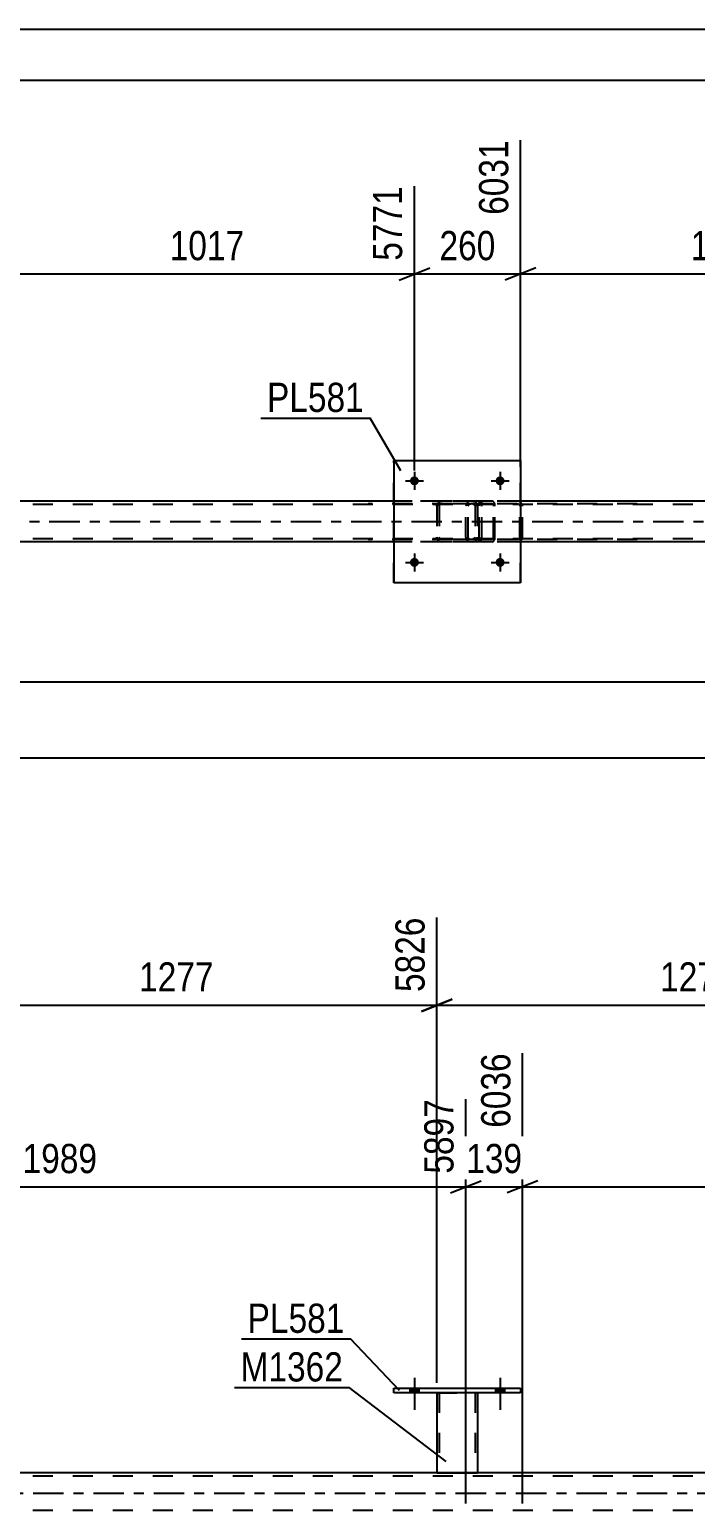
# Model space of a CAD drawing. Header units: millimetres. Extents: x 0 to 841, y 0 to 594.
# Drawn here: x 236.5 to 301.7, y 448.7 to 594 of the extents above; entities that cross this region are included whole.
import ezdxf

# ---------------------------------------------------------------- set-up
doc = ezdxf.new("R2010")
doc.units = ezdxf.units.MM
doc.linetypes.add('DXK_LINE_DOT2', pattern=[3.9198, 1.9599, -1.9599])
doc.linetypes.add('DXK_LINE_DOT3', pattern=[5.9187, 2.979, -0.9799, 0.9799, -0.9799])
doc.styles.add('Arial Narrow', font='ARIALN.TTF', dxfattribs={"height": 0.2})

# ---------------------------------------------------------------- blocks, each defined once
blk = doc.blocks.new('Unknown-272366259-1135')
at = {"color": 5, "linetype": 'Continuous'}
for p, q in [((841, 594), (0, 594)), ((836, 589), (5, 589))]:
    blk.add_line(p, q, dxfattribs=at)
blk = doc.blocks.new('Part-272366259-5084 - 5082')
at = {"color": 7, "linetype": 'DXK_LINE_DOT2'}
for p, q in [((281.82, 547.73), (269.67, 547.73)), ((279.73, 547.73), (279.54, 547.69)), ((280.55, 547.73), (280.55, 547.49)), ((281.93, 547.69), (281.82, 547.73)), ((281.82, 547.49), (269.67, 547.49)), ((279.26, 547.39), (279.23, 547.25)), ((279.23, 544.21), (279.23, 547.25)), ((279.27, 547.43), (279.26, 547.39)), ((279.48, 547.25), (279.5, 547.34)), ((279.48, 544.21), (279.48, 547.25)), ((279.5, 547.34), (279.56, 547.42)), ((279.56, 547.42), (279.64, 547.47)), ((279.64, 547.47), (279.73, 547.49)), ((281.82, 547.49), (281.88, 547.47)), ((281.88, 547.47), (281.92, 547.42)), ((281.92, 547.42), (281.95, 547.34)), ((282.02, 547.59), (281.93, 547.69)), ((281.95, 547.34), (281.96, 547.25)), ((281.96, 544.21), (281.96, 547.25)), ((282.07, 547.43), (282.02, 547.59)), ((282.1, 547.25), (282.07, 547.43)), ((282.1, 544.21), (282.1, 547.25)), ((281.82, 543.97), (269.67, 543.97)), ((281.82, 543.73), (269.67, 543.73)), ((279.23, 544.21), (279.24, 544.14)), ((279.24, 544.14), (279.27, 544.03)), ((279.5, 544.12), (279.48, 544.21)), ((279.56, 544.04), (279.5, 544.12)), ((279.54, 543.77), (279.73, 543.73)), ((279.64, 543.99), (279.56, 544.04)), ((279.73, 543.97), (279.64, 543.99)), ((280.55, 543.73), (280.55, 543.97)), ((281.88, 543.99), (281.82, 543.97)), ((281.82, 543.73), (281.93, 543.77)), ((281.92, 544.04), (281.88, 543.99)), ((281.92, 544.04), (281.93, 544.08)), ((281.93, 544.08), (281.95, 544.12)), ((281.93, 543.77), (282.02, 543.87)), ((281.95, 544.12), (281.96, 544.21)), ((282.02, 543.87), (282.07, 544.03)), ((282.07, 544.03), (282.1, 544.21))]:
    blk.add_line(p, q, dxfattribs=at)
for centre, start, end in [((279.72, 547.24), 111.1941, 156.1506), ((279.72, 544.23), 203.8494, 248.8059)]:
    blk.add_arc(centre, 0.492, start, end, dxfattribs=at)
blk = doc.blocks.new('Bolt-272366259-7776 - 5082')
at = {"linetype": 'Continuous'}
for points in [[(274.64, 549.73, -1), (273.76, 549.73, -1)], [(283.04, 549.73, -1), (282.16, 549.73, -1)]]:
    blk.add_hatch(color=1, dxfattribs=at).paths.add_polyline_path(points)
at = {"color": 1, "linetype": 'Continuous'}
for p, q in [((274.2, 550.61), (274.2, 548.85)), ((282.6, 550.61), (282.6, 548.85)), ((273.32, 549.73), (275.08, 549.73)), ((281.72, 549.73), (283.48, 549.73))]:
    blk.add_line(p, q, dxfattribs=at)
blk = doc.blocks.new('Part-272366259-5126 - 5082')
at = {"color": 7, "linetype": 'DXK_LINE_DOT2'}
for p, q in [((281.06, 547.73), (280.86, 547.69)), ((296.05, 547.73), (281.06, 547.73)), ((284.49, 547.69), (284.29, 547.73)), ((280.58, 547.39), (280.55, 547.25)), ((280.55, 544.21), (280.55, 547.25)), ((280.59, 547.43), (280.58, 547.39)), ((280.8, 547.25), (280.82, 547.34)), ((280.8, 544.21), (280.8, 547.25)), ((280.82, 547.34), (280.88, 547.42)), ((280.88, 547.42), (280.96, 547.47)), ((280.96, 547.47), (281.06, 547.49)), ((296.05, 547.49), (281.06, 547.49)), ((284.29, 547.49), (284.39, 547.47)), ((284.39, 547.47), (284.47, 547.42)), ((284.47, 547.42), (284.53, 547.34)), ((284.53, 547.34), (284.55, 547.25)), ((284.55, 544.21), (284.55, 547.25)), ((284.79, 547.34), (284.77, 547.43)), ((284.81, 547.25), (284.79, 547.34)), ((284.81, 544.21), (284.81, 547.25)), ((280.55, 544.21), (280.56, 544.14)), ((280.56, 544.14), (280.59, 544.03)), ((280.82, 544.12), (280.8, 544.21)), ((280.88, 544.04), (280.82, 544.12)), ((280.86, 543.77), (281.06, 543.73)), ((280.96, 543.99), (280.88, 544.04)), ((281.06, 543.97), (280.96, 543.99)), ((296.05, 543.97), (281.06, 543.97)), ((296.05, 543.73), (281.06, 543.73)), ((284.39, 543.99), (284.29, 543.97)), ((284.29, 543.73), (284.49, 543.77)), ((284.47, 544.04), (284.39, 543.99)), ((284.53, 544.12), (284.47, 544.04)), ((284.55, 544.21), (284.53, 544.12)), ((284.77, 544.03), (284.79, 544.14)), ((284.79, 544.14), (284.81, 544.21))]:
    blk.add_line(p, q, dxfattribs=at)
for centre, start, end in [((281.04, 547.23), 110.7583, 155.68), ((284.31, 547.23), 24.32, 69.2417), ((281.04, 544.23), 204.32, 249.2417), ((284.31, 544.23), 290.7583, 335.68)]:
    blk.add_arc(centre, 0.496, start, end, dxfattribs=at)
blk = doc.blocks.new('Part-272366259-5179 - 5082')
at = {"color": 2, "linetype": 'Continuous'}
for p, q in [((272.2, 547.73), (233.52, 547.73)), ((323.28, 547.73), (284.6, 547.73)), ((272.2, 543.73), (233.52, 543.73)), ((323.28, 543.73), (284.6, 543.73))]:
    blk.add_line(p, q, dxfattribs=at)
at = {"color": 7, "linetype": 'DXK_LINE_DOT2'}
for p, q in [((284.6, 547.73), (272.2, 547.73)), ((764.02, 547.41), (102.28, 547.41)), ((764.02, 544.05), (102.28, 544.05)), ((284.6, 543.73), (272.2, 543.73))]:
    blk.add_line(p, q, dxfattribs=at)
at = {"color": 7, "linetype": 'DXK_LINE_DOT3'}
blk.add_line((102.28, 545.73), (764.02, 545.73), dxfattribs=at)
blk = doc.blocks.new('Part-272366259-7745 - 5082')
at = {"color": 7, "linetype": 'DXK_LINE_DOT2'}
for p, q in [((276.7, 547.69), (276.88, 547.73)), ((276.88, 547.73), (276.7, 547.69)), ((279.92, 547.73), (276.88, 547.73)), ((279.92, 547.73), (280.11, 547.69)), ((280.11, 547.69), (279.92, 547.73)), ((276.4, 547.25), (276.44, 547.43)), ((276.44, 547.43), (276.4, 547.25)), ((276.4, 547.25), (276.4, 544.21)), ((276.64, 547.25), (276.66, 547.34)), ((276.64, 547.25), (276.64, 544.21)), ((276.66, 547.34), (276.71, 547.42)), ((276.71, 547.42), (276.79, 547.47)), ((276.79, 547.47), (276.88, 547.49)), ((279.92, 547.49), (276.88, 547.49)), ((279.92, 547.49), (280.01, 547.47)), ((280.01, 547.47), (280.09, 547.42)), ((280.09, 547.42), (280.14, 547.34)), ((280.14, 547.34), (280.16, 547.25)), ((280.16, 547.25), (280.16, 544.21)), ((280.37, 547.43), (280.4, 547.25)), ((280.4, 547.25), (280.37, 547.43)), ((280.4, 547.25), (280.4, 544.21)), ((276.44, 544.03), (276.4, 544.21)), ((276.4, 544.21), (276.44, 544.03)), ((276.66, 544.12), (276.64, 544.21)), ((276.71, 544.04), (276.66, 544.12)), ((276.88, 543.73), (276.7, 543.77)), ((276.7, 543.77), (276.88, 543.73)), ((276.79, 543.99), (276.71, 544.04)), ((276.88, 543.97), (276.79, 543.99)), ((279.92, 543.97), (276.88, 543.97)), ((279.92, 543.73), (276.88, 543.73)), ((280.01, 543.99), (279.92, 543.97)), ((280.11, 543.77), (279.92, 543.73)), ((279.92, 543.73), (280.11, 543.77)), ((280.09, 544.04), (280.01, 543.99)), ((280.14, 544.12), (280.09, 544.04)), ((280.16, 544.21), (280.14, 544.12)), ((280.4, 544.21), (280.37, 544.03)), ((280.37, 544.03), (280.4, 544.21))]:
    blk.add_line(p, q, dxfattribs=at)
at = {"color": 7, "linetype": 'DXK_LINE_DOT3'}
blk.add_line((278.4, 545.73), (278.4, 545.73), dxfattribs=at)
at = {"color": 7, "linetype": 'DXK_LINE_DOT2'}
for centre, start, end in [((276.88, 547.25), 112.5, 157.5), ((276.88, 547.25), 112.5, 157.5), ((279.92, 547.25), 22.5, 67.5), ((279.92, 547.25), 22.5, 67.5), ((276.88, 544.21), 202.5, 247.5), ((276.88, 544.21), 202.5, 247.5), ((279.92, 544.21), 292.5, 337.5), ((279.92, 544.21), 292.5, 337.5)]:
    blk.add_arc(centre, 0.48, start, end, dxfattribs=at)
blk = doc.blocks.new('Part-272366259-7746 - 5082')
at = {"color": 2, "linetype": 'Continuous'}
for p, q in [((272.2, 551.73), (272.2, 539.73)), ((272.2, 551.73), (284.6, 551.73)), ((284.6, 551.73), (284.6, 539.73)), ((284.6, 539.73), (272.2, 539.73))]:
    blk.add_line(p, q, dxfattribs=at)
at = {"color": 7, "linetype": 'DXK_LINE_DOT2'}
for p, q in [((272.2, 539.73), (272.2, 551.73)), ((284.6, 539.73), (284.6, 551.73))]:
    blk.add_line(p, q, dxfattribs=at)
blk = doc.blocks.new('Bolt-272366259-7775 - 5082')
at = {"linetype": 'Continuous'}
for points in [[(274.64, 541.73, -1), (273.76, 541.73, -1)], [(283.04, 541.73, -1), (282.16, 541.73, -1)]]:
    blk.add_hatch(color=1, dxfattribs=at).paths.add_polyline_path(points)
at = {"color": 1, "linetype": 'Continuous'}
for p, q in [((274.2, 542.61), (274.2, 540.85)), ((282.6, 542.61), (282.6, 540.85)), ((273.32, 541.73), (275.08, 541.73)), ((281.72, 541.73), (283.48, 541.73))]:
    blk.add_line(p, q, dxfattribs=at)
blk = doc.blocks.new('Part-272366259-3898 - 3671')
at = {"color": 2, "linetype": 'Continuous'}
blk.add_line((758.1, 452.4), (100.68, 452.4), dxfattribs=at)
at = {"color": 7, "linetype": 'DXK_LINE_DOT2'}
for p, q in [((764.02, 452.08), (100.68, 452.08)), ((764.02, 448.72), (100.68, 448.72))]:
    blk.add_line(p, q, dxfattribs=at)
at = {"color": 7, "linetype": 'DXK_LINE_DOT3'}
blk.add_line((100.68, 450.4), (764.02, 450.4), dxfattribs=at)
blk = doc.blocks.new('Bolt-272366259-6767 - 3671')
at = {"linetype": 'Continuous'}
for points in [[(273.76, 460.24), (274.64, 460.24), (274.64, 460.72), (273.76, 460.72)], [(282.16, 460.24), (283.04, 460.24), (283.04, 460.72), (282.16, 460.72)]]:
    blk.add_hatch(color=1, dxfattribs=at).paths.add_polyline_path(points)
at = {"color": 1, "linetype": 'Continuous'}
for p, q in [((273.76, 460.72), (273.76, 460.24)), ((274.2, 461.72), (274.2, 458.6)), ((274.64, 460.72), (274.64, 460.24)), ((282.16, 460.72), (282.16, 460.24)), ((282.6, 461.72), (282.6, 458.6)), ((283.04, 460.72), (283.04, 460.24))]:
    blk.add_line(p, q, dxfattribs=at)
blk = doc.blocks.new('Part-272366259-6738 - 3671')
at = {"color": 2, "linetype": 'Continuous'}
for p, q in [((272.2, 460.24), (272.2, 460.72)), ((272.2, 460.72), (284.6, 460.72)), ((284.6, 460.72), (284.6, 460.24)), ((284.6, 460.24), (272.2, 460.24))]:
    blk.add_line(p, q, dxfattribs=at)
blk = doc.blocks.new('Part-272366259-6737 - 3671')
at = {"color": 2, "linetype": 'Continuous'}
for p, q in [((276.4, 460.24), (276.4, 452.4)), ((280.4, 460.24), (280.4, 452.4)), ((276.4, 452.4), (280.4, 452.4))]:
    blk.add_line(p, q, dxfattribs=at)
at = {"color": 7, "linetype": 'DXK_LINE_DOT2'}
for p, q in [((276.4, 460.24), (280.4, 460.24)), ((276.4, 460.24), (276.4, 460.24)), ((276.4, 460.24), (276.4, 460.24)), ((276.64, 460.24), (276.64, 452.4)), ((280.16, 460.24), (280.16, 452.4)), ((280.4, 460.24), (280.4, 460.24)), ((280.4, 460.24), (280.4, 460.24)), ((280.11, 452.4), (280.14, 452.4)), ((280.11, 452.4), (280.14, 452.4)), ((280.14, 452.4), (280.16, 452.4)), ((280.14, 452.4), (280.16, 452.4))]:
    blk.add_line(p, q, dxfattribs=at)
blk = doc.blocks.new('Bolt-272366259-6768 - 3671')
at = {"linetype": 'Continuous'}
for points in [[(273.76, 460.24), (274.64, 460.24), (274.64, 460.72), (273.76, 460.72)], [(282.16, 460.24), (283.04, 460.24), (283.04, 460.72), (282.16, 460.72)]]:
    blk.add_hatch(color=1, dxfattribs=at).paths.add_polyline_path(points)
at = {"color": 1, "linetype": 'Continuous'}
for p, q in [((273.76, 460.72), (273.76, 460.24)), ((274.2, 461.72), (274.2, 458.6)), ((274.64, 460.72), (274.64, 460.24)), ((282.16, 460.72), (282.16, 460.24)), ((282.6, 461.72), (282.6, 458.6)), ((283.04, 460.72), (283.04, 460.24))]:
    blk.add_line(p, q, dxfattribs=at)
blk = doc.blocks.new('StraightDimension-272366259-10469 - 5082')
at = {"color": 7, "linetype": 'Continuous'}
blk.add_line((65.16, 530.01), (764.02, 530.01), dxfattribs=at)
blk = doc.blocks.new('StraightDimension-272366259-5246 - 5082')
at = {"color": 7, "linetype": 'Continuous'}
blk.add_line((64.52, 522.55), (764.66, 522.55), dxfattribs=at)
blk = doc.blocks.new('StraightDimension-272366259-15443 - 5082')
at = {"color": 7, "linetype": 'Continuous'}
for p, q in [((284.6, 551.1), (284.6, 583.14)), ((325.28, 550.73), (325.28, 578.64)), ((286.1, 570.63), (283.1, 569.43)), ((284.6, 570.03), (325.28, 570.03)), ((323.78, 569.43), (326.78, 570.63))]:
    blk.add_line(p, q, dxfattribs=at)
at = {"color": 0}
blk.add_wipeout([(309.2, 570.78), (309.2, 574.98), (300.69, 574.98), (300.69, 570.78)], dxfattribs=at)
at = {"color": 3, "style": 'Arial Narrow'}
blk.add_text('1017', height=2.863, dxfattribs=at).set_placement((301.29, 571.38))
at = {"color": 0, "linetype": 'Continuous'}
blk.add_wipeout([(324.68, 579.24), (320.48, 579.24), (320.48, 570.73), (324.68, 570.73)], dxfattribs=at)
at = {"color": 3, "linetype": 'Continuous', "style": 'Arial Narrow'}
blk.add_text('7048', height=2.863, rotation=90.0002, dxfattribs=at).set_placement((324.08, 571.33))
blk = doc.blocks.new('StraightDimension-272366259-15444 - 5082')
at = {"color": 7, "linetype": 'Continuous'}
for p, q in [((284.6, 551.1), (284.6, 583.14)), ((274.2, 550.73), (274.2, 578.64)), ((272.7, 569.43), (275.7, 570.63)), ((274.2, 570.03), (284.6, 570.03)), ((286.1, 570.63), (283.1, 569.43))]:
    blk.add_line(p, q, dxfattribs=at)
at = {"color": 0}
blk.add_wipeout([(282.74, 570.78), (282.74, 574.98), (276.06, 574.98), (276.06, 570.78)], dxfattribs=at)
at = {"color": 3, "style": 'Arial Narrow'}
blk.add_text('260', height=2.863, dxfattribs=at).set_placement((276.66, 571.38))
at = {"color": 0, "linetype": 'Continuous'}
blk.add_wipeout([(284, 583.74), (279.8, 583.74), (279.8, 575.23), (284, 575.23)], dxfattribs=at)
at = {"color": 3, "linetype": 'Continuous', "style": 'Arial Narrow'}
blk.add_text('6031', height=2.863, rotation=90.0002, dxfattribs=at).set_placement((283.4, 575.83))
blk = doc.blocks.new('StraightDimension-272366259-15445 - 5082')
at = {"color": 7, "linetype": 'Continuous'}
for p, q in [((233.52, 550.73), (233.52, 583.14)), ((274.2, 550.73), (274.2, 578.64)), ((235.02, 570.63), (232.02, 569.43)), ((233.52, 570.03), (274.2, 570.03)), ((272.7, 569.43), (275.7, 570.63))]:
    blk.add_line(p, q, dxfattribs=at)
at = {"color": 0}
blk.add_wipeout([(258.12, 570.78), (258.12, 574.98), (249.61, 574.98), (249.61, 570.78)], dxfattribs=at)
at = {"color": 3, "style": 'Arial Narrow'}
blk.add_text('1017', height=2.863, dxfattribs=at).set_placement((250.21, 571.38))
at = {"color": 0, "linetype": 'Continuous'}
blk.add_wipeout([(273.6, 579.24), (269.4, 579.24), (269.4, 570.73), (273.6, 570.73)], dxfattribs=at)
at = {"color": 3, "linetype": 'Continuous', "style": 'Arial Narrow'}
blk.add_text('5771', height=2.863, rotation=90.0002, dxfattribs=at).set_placement((273, 571.33))
blk = doc.blocks.new('StraightDimension-272366259-4712 - 3671')
at = {"color": 7, "linetype": 'Continuous'}
for p, q in [((284.81, 449.4), (284.81, 493.58)), ((364.36, 449.4), (364.36, 489.08)), ((286.31, 481.06), (283.31, 479.86)), ((362.86, 479.86), (365.86, 481.06)), ((284.81, 480.46), (364.36, 480.46))]:
    blk.add_line(p, q, dxfattribs=at)
at = {"color": 0}
blk.add_wipeout([(328.84, 481.21), (328.84, 485.41), (320.33, 485.41), (320.33, 481.21)], dxfattribs=at)
at = {"color": 3, "style": 'Arial Narrow'}
blk.add_text('1989', height=2.863, dxfattribs=at).set_placement((320.93, 481.81))
at = {"color": 0, "linetype": 'Continuous'}
blk.add_wipeout([(363.76, 489.68), (359.56, 489.68), (359.56, 481.16), (363.76, 481.16)], dxfattribs=at)
at = {"color": 3, "linetype": 'Continuous', "style": 'Arial Narrow'}
blk.add_text('8025', height=2.863, rotation=90.0002, dxfattribs=at).set_placement((363.16, 481.76))
blk = doc.blocks.new('StraightDimension-272366259-18121 - 3671')
at = {"color": 7, "linetype": 'Continuous'}
for p, q in [((225.32, 461.24), (225.32, 506.89)), ((276.4, 461.24), (276.4, 506.89)), ((226.82, 498.88), (223.82, 497.68)), ((274.9, 497.68), (277.9, 498.88)), ((225.32, 498.28), (276.4, 498.28))]:
    blk.add_line(p, q, dxfattribs=at)
at = {"color": 0}
blk.add_wipeout([(255.12, 499.03), (255.12, 503.23), (246.61, 503.23), (246.61, 499.03)], dxfattribs=at)
at = {"color": 3, "style": 'Arial Narrow'}
blk.add_text('1277', height=2.863, dxfattribs=at).set_placement((247.21, 499.63))
at = {"color": 0, "linetype": 'Continuous'}
blk.add_wipeout([(275.8, 507.49), (271.6, 507.49), (271.6, 498.98), (275.8, 498.98)], dxfattribs=at)
at = {"color": 3, "linetype": 'Continuous', "style": 'Arial Narrow'}
blk.add_text('5826', height=2.863, rotation=90.0002, dxfattribs=at).set_placement((275.2, 499.58))
blk = doc.blocks.new('StraightDimension-272366259-4664 - 3671')
at = {"color": 7, "linetype": 'Continuous'}
for p, q in [((199.67, 449.4), (199.67, 493.58)), ((279.23, 449.4), (279.23, 489.08)), ((201.17, 481.06), (198.17, 479.86)), ((277.73, 479.86), (280.73, 481.06)), ((199.67, 480.46), (279.23, 480.46))]:
    blk.add_line(p, q, dxfattribs=at)
at = {"color": 0}
blk.add_wipeout([(243.71, 481.21), (243.71, 485.41), (235.19, 485.41), (235.19, 481.21)], dxfattribs=at)
at = {"color": 3, "style": 'Arial Narrow'}
blk.add_text('1989', height=2.863, dxfattribs=at).set_placement((235.79, 481.81))
at = {"color": 0, "linetype": 'Continuous'}
blk.add_wipeout([(278.63, 489.68), (274.43, 489.68), (274.43, 481.16), (278.63, 481.16)], dxfattribs=at)
at = {"color": 3, "linetype": 'Continuous', "style": 'Arial Narrow'}
blk.add_text('5897', height=2.863, rotation=90.0002, dxfattribs=at).set_placement((278.03, 481.76))
blk = doc.blocks.new('StraightDimension-272366259-4688 - 3671')
at = {"color": 7, "linetype": 'Continuous'}
for p, q in [((284.81, 449.4), (284.81, 493.58)), ((279.23, 449.4), (279.23, 489.08)), ((277.73, 479.86), (280.73, 481.06)), ((286.31, 481.06), (283.31, 479.86)), ((279.23, 480.46), (284.81, 480.46))]:
    blk.add_line(p, q, dxfattribs=at)
at = {"color": 0}
blk.add_wipeout([(285.36, 481.21), (285.36, 485.41), (278.68, 485.41), (278.68, 481.21)], dxfattribs=at)
at = {"color": 3, "style": 'Arial Narrow'}
blk.add_text('139', height=2.863, dxfattribs=at).set_placement((279.28, 481.81))
at = {"color": 0, "linetype": 'Continuous'}
blk.add_wipeout([(284.21, 494.18), (280.01, 494.18), (280.01, 485.66), (284.21, 485.66)], dxfattribs=at)
at = {"color": 3, "linetype": 'Continuous', "style": 'Arial Narrow'}
blk.add_text('6036', height=2.863, rotation=90.0002, dxfattribs=at).set_placement((283.61, 486.26))
blk = doc.blocks.new('StraightDimension-272366259-18120 - 3671')
at = {"color": 7, "linetype": 'Continuous'}
for p, q in [((276.4, 461.24), (276.4, 506.89)), ((327.48, 461.24), (327.48, 506.89)), ((277.9, 498.88), (274.9, 497.68)), ((325.98, 497.68), (328.98, 498.88)), ((276.4, 498.28), (327.48, 498.28))]:
    blk.add_line(p, q, dxfattribs=at)
at = {"color": 0}
blk.add_wipeout([(306.2, 499.03), (306.2, 503.23), (297.69, 503.23), (297.69, 499.03)], dxfattribs=at)
at = {"color": 3, "style": 'Arial Narrow'}
blk.add_text('1277', height=2.863, dxfattribs=at).set_placement((298.29, 499.63))
at = {"color": 0, "linetype": 'Continuous'}
blk.add_wipeout([(326.88, 507.49), (322.68, 507.49), (322.68, 498.98), (326.88, 498.98)], dxfattribs=at)
at = {"color": 3, "linetype": 'Continuous', "style": 'Arial Narrow'}
blk.add_text('7103', height=2.863, rotation=90.0002, dxfattribs=at).set_placement((326.28, 499.58))
blk = doc.blocks.new('Mark-272366259-10538 - 5082')
at = {"color": 0}
blk.add_wipeout([(269.26, 556.49), (269.26, 559.49), (259.75, 559.49), (259.75, 556.49)], dxfattribs=at)
blk.add_wipeout([(269.26, 556.49), (269.26, 559.49), (259.75, 559.49), (259.75, 556.49)], dxfattribs=at)
at = {"color": 30, "linetype": 'Continuous'}
for p in [(259.15, 555.89), (272.86, 550.7)]:
    blk.add_line(p, (269.86, 555.89), dxfattribs=at)
at = {"color": 3, "style": 'Arial Narrow'}
blk.add_text('PL581', height=2.863, dxfattribs=at).set_placement((259.75, 556.49))
blk = doc.blocks.new('Mark-272366259-15869 - 3671')
at = {"color": 0}
blk.add_wipeout([(267.35, 466.14), (267.35, 469.14), (257.85, 469.14), (257.85, 466.14)], dxfattribs=at)
blk.add_wipeout([(267.35, 466.14), (267.35, 469.14), (257.85, 469.14), (257.85, 466.14)], dxfattribs=at)
at = {"color": 30, "linetype": 'Continuous'}
for p in [(257.25, 465.54), (272.73, 460.49)]:
    blk.add_line(p, (267.95, 465.54), dxfattribs=at)
at = {"color": 3, "style": 'Arial Narrow'}
blk.add_text('PL581', height=2.863, dxfattribs=at).set_placement((257.85, 466.14))
blk = doc.blocks.new('Mark-272366259-15866 - 3671')
at = {"color": 0}
blk.add_wipeout([(267.22, 461.37), (267.22, 464.37), (257.16, 464.37), (257.16, 461.37)], dxfattribs=at)
blk.add_wipeout([(267.22, 461.37), (267.22, 464.37), (257.16, 464.37), (257.16, 461.37)], dxfattribs=at)
at = {"color": 30, "linetype": 'Continuous'}
for p in [(256.56, 460.77), (277.3, 453.51)]:
    blk.add_line(p, (267.82, 460.77), dxfattribs=at)
at = {"color": 3, "style": 'Arial Narrow'}
blk.add_text('M1362', height=2.863, dxfattribs=at).set_placement((257.16, 461.37))

msp = doc.modelspace()

# ---------------------------------------------------------------- block references
for name in ['Unknown-272366259-1135', 'Part-272366259-7746 - 5082', 'Bolt-272366259-7776 - 5082', 'Part-272366259-5179 - 5082', 'Part-272366259-5084 - 5082', 'Part-272366259-7745 - 5082', 'Part-272366259-5126 - 5082', 'Bolt-272366259-7775 - 5082', 'Part-272366259-6738 - 3671', 'Bolt-272366259-6767 - 3671', 'Bolt-272366259-6768 - 3671', 'Part-272366259-6737 - 3671', 'Part-272366259-3898 - 3671']:
    msp.add_blockref(name, (0, 0))

# ---------------------------------------------------------------- next in the draw order: block references
for name in ['StraightDimension-272366259-15443 - 5082', 'StraightDimension-272366259-10469 - 5082', 'StraightDimension-272366259-18121 - 3671', 'StraightDimension-272366259-4712 - 3671']:
    msp.add_blockref(name, (0, 0))

# ---------------------------------------------------------------- next in the draw order: block references
for name in ['StraightDimension-272366259-15444 - 5082', 'StraightDimension-272366259-5246 - 5082', 'StraightDimension-272366259-4664 - 3671']:
    msp.add_blockref(name, (0, 0))

# ---------------------------------------------------------------- next in the draw order: block references
for name in ['StraightDimension-272366259-15445 - 5082', 'StraightDimension-272366259-4688 - 3671', 'Mark-272366259-15869 - 3671']:
    msp.add_blockref(name, (0, 0))

# ---------------------------------------------------------------- next in the draw order: block references
for name in ['Mark-272366259-10538 - 5082', 'StraightDimension-272366259-18120 - 3671']:
    msp.add_blockref(name, (0, 0))

# ---------------------------------------------------------------- next in the draw order: block references
msp.add_blockref('Mark-272366259-15866 - 3671', (0, 0))

doc.saveas('drawing.dxf')
